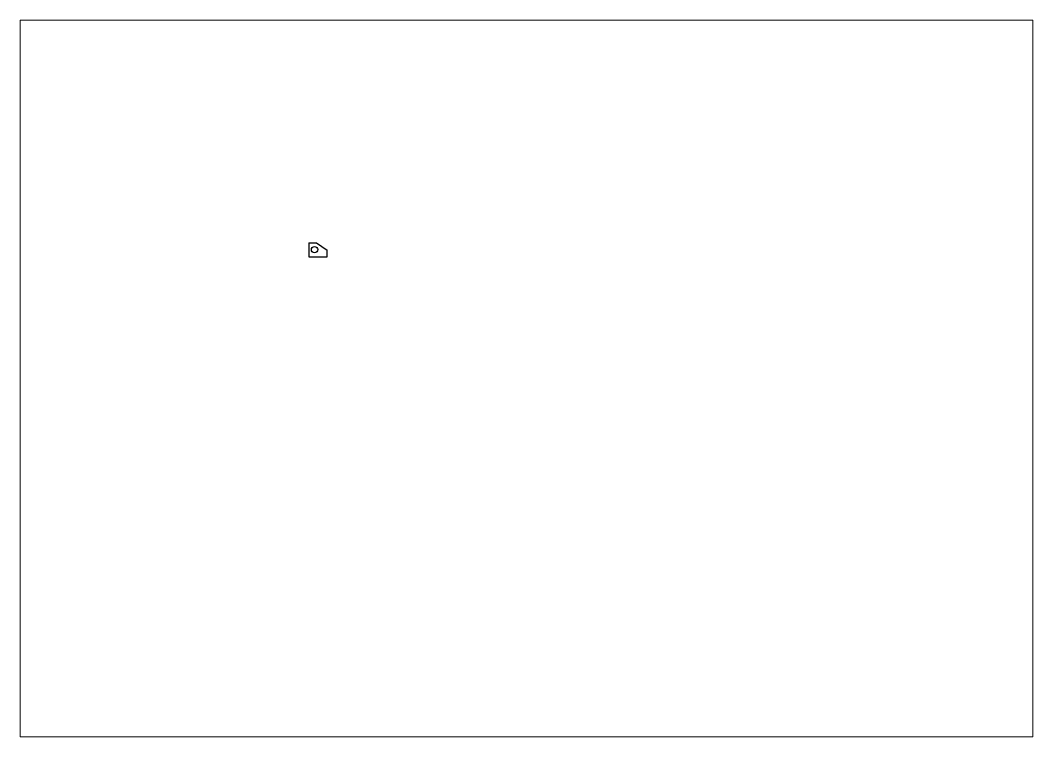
# Paper-space layout 'Layout1' of a CAD drawing. Header units: millimetres. Extents: x 30 to 267, y 21 to 189.
import ezdxf

# ---------------------------------------------------------------- set-up
doc = ezdxf.new("R2010")
doc.units = ezdxf.units.MM

psp = doc.layouts.get("Layout1")

# ---------------------------------------------------------------- linework, layer by layer
for p, q in [((97.44, 136.81), (97.44, 133.56)), ((97.44, 136.81), (99.19, 136.81)), ((99.19, 136.81), (101.69, 135.06)), ((97.44, 133.56), (101.69, 133.56)), ((101.69, 133.56), (101.69, 135.06))]:
    psp.add_line(p, q)
psp.add_circle((98.76, 135.21), 0.75)

# ---------------------------------------------------------------- viewports
at = {"layer": '0'}
psp.add_viewport(center=(148.5, 105), size=(237.6, 168), view_center_point=(300, 250), view_height=505.2724, dxfattribs=at)

doc.saveas('drawing.dxf')
